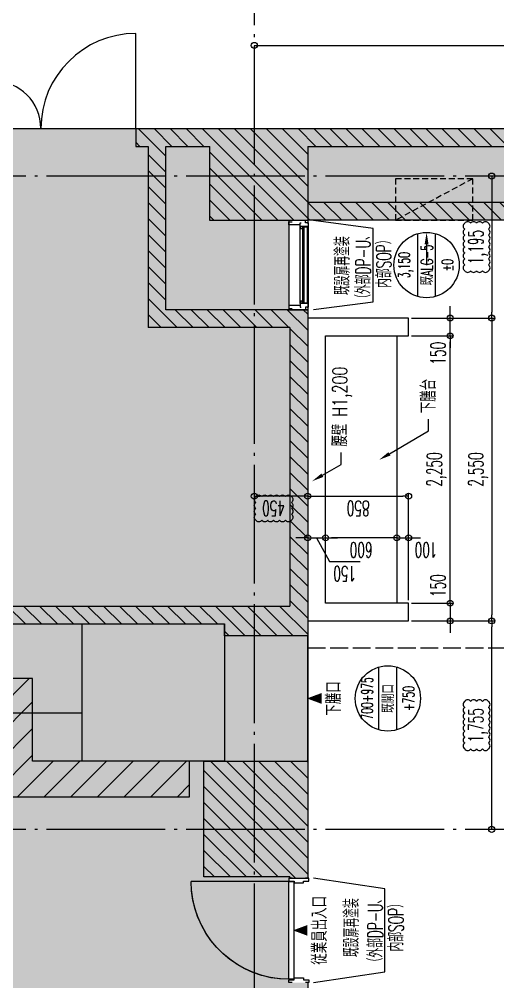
# Model space of a CAD drawing. Header units: millimetres. Extents: x -67913 to 128525, y -54442 to 63422.
# Drawn here: x 20020 to 24051, y 21367 to 29470 of the extents above; entities that cross this region are included whole.
import ezdxf
from ezdxf import colors
from ezdxf.entities.mleader import LeaderData, LeaderLine
from ezdxf.enums import TextEntityAlignment as Align
from ezdxf.math import Vec2, Vec3

# ---------------------------------------------------------------- set-up
doc = ezdxf.new("R2010")
doc.units = ezdxf.units.MM
doc.header["$LTSCALE"] = 500
doc.header["$PDMODE"] = 35
for name, pattern in [('AXIS', [2.35, 2, -0.15, 0.05, -0.15]), ('DD2', [0.15, 0.1, -0.05]), ('DD4', [0.38, 0.3, -0.08])]:
    doc.linetypes.add(name, pattern=pattern)
doc.layers.get('0').update_dxf_attribs({"plot": 0})
for name, color, linetype in [('020KijnSn', 1, 'AXIS'), ('143Hatch8', 5, 'Continuous'), ('143Solid8', 253, 'Continuous'), ('220Kabe9', 7, 'Continuous'), ('230Kaik', 7, 'Continuous'), ('270SiagSp', 8, 'Continuous'), ('292Kigo', 8, 'Continuous'), ('302Dansa', 5, 'Continuous'), ('303Dansa', 6, 'DD4'), ('330KattA9', 6, 'Continuous'), ('350Kigu', 4, 'Continuous'), ('373YukaSp', 8, 'Continuous'), ('390Kigo', 8, 'Continuous'), ('391kigoHor', 10, 'Continuous')]:
    doc.layers.add(name, color=color, linetype=linetype)
doc.layers.add('HOJO', color=211, linetype='Continuous', plot=False)
doc.styles.add('Annotative', font='simplex.shx', dxfattribs={"width": 0.7, "bigfont": 'extfont2.shx'})
doc.styles.add('Dim', font='simplex.shx', dxfattribs={"width": 0.6, "bigfont": 'extfont2.shx'})
doc.styles.get("Standard").update_dxf_attribs({"font": 'simplex.shx', "width": 0.7, "bigfont": 'extfont2.shx'})
doc.dimstyles.new('PRO1-50', dxfattribs={"dimscale": 50, "dimtxt": 2.5, "dimasz": 1, "dimexe": 0.5, "dimexo": 0.5, "dimgap": 0.8, "dimtad": 1, "dimdec": 3, "dimdsep": 46, "dimlunit": 6, "dimtxsty": 'Dim', "dimblk": 'ORIGIN', "dimcen": 0, "dimadec": 3, "dimazin": 2, "dimtfac": 1, "dimtdec": 3, "dimtix": 1, "dimtmove": 2, "dimatfit": 3, "dimldrblk": 'ORIGIN', "dimfxl": 0, "dimarcsym": 0})

# ---------------------------------------------------------------- blocks, each defined once
blk = doc.blocks.new('*U354')
at = {"layer": '330KattA9'}
blk.add_arc((-12, 63.5), 824, 5, 90, dxfattribs=at)
at = {"linetype": 'ByBlock', "lineweight": -2}
blk.add_wipeout([(-40, 65.5), (-40, -104.5), (840, -104.5), (840, 65.5)], dxfattribs=at)
at = {"color": 0, "linetype": 'ByBlock', "lineweight": -2}
for points in [[(-40, 35.5), (-40, 65.5), (-15, 65.5), (-15, 20.5), (0, 20.5), (0, -59.5), (-15, -59.5), (-15, -104.5), (-40, -104.5), (-40, -74.5)], [(840, 35.5), (840, 65.5), (815, 65.5), (815, 20.5), (800, 20.5), (800, -59.5), (815, -59.5), (815, -104.5), (840, -104.5), (840, -74.5)]]:
    blk.add_lwpolyline(points, dxfattribs=at)
blk.add_lwpolyline([(-12, 23.5), (812, 23.5), (812, 63.5), (-12, 63.5)], close=True, dxfattribs=at)
at = {"layer": '330KattA9'}
blk.add_line((-12, 63.5), (-12, 887.5), dxfattribs=at)
blk.add_arc((-12, 63.5), 824, 0, 85, dxfattribs=at)
blk = doc.blocks.new('*U355')
at = {"color": 0, "linetype": 'ByBlock', "lineweight": -2}
for p, q in [((-30, 0), (0, 0)), ((-30, 0), (-30, -10)), ((-50, -5), (-30, -5)), ((-30, -10), (-30, 0)), ((-30, -10), (-30, -10)), ((679, 0), (649, 0)), ((679, 0), (679, -10)), ((679, -10), (679, 0)), ((679, -5), (699, -5)), ((679, -10), (679, -10))]:
    blk.add_line(p, q, dxfattribs=at)
at = {"color": 5, "linetype": 'ByBlock', "lineweight": -2}
for p, q in [((649, 0), (0, 0)), ((644, -8), (5.4, -8))]:
    blk.add_line(p, q, dxfattribs=at)
at = {"color": 0, "linetype": 'ByBlock', "lineweight": -2}
for points in [[(-30, 0), (-30, -25), (-50, -25)], [(679, 0), (679, -25), (699, -25)]]:
    blk.add_lwpolyline(points, dxfattribs=at)
at = {"layer": '230Kaik', "color": 5, "linetype": 'ByBlock', "lineweight": -2}
for p, q in [((-30, 0), (-30, 0)), ((-30, 0), (679, 0)), ((679, 0), (679, 0))]:
    blk.add_line(p, q, dxfattribs=at)
at = {"color": 0, "linetype": 'ByBlock', "lineweight": -2}
blk.add_wipeout([(-40, -70), (689, -70), (689, -165), (-40, -165)], dxfattribs=at)
for p, q in [((0, 0), (0, -70)), ((-30, -70), (-30, -60)), ((0, -70), (-30, -70)), ((-30, -70), (-30, -70)), ((0, -36), (0, -36)), ((20, -63), (0, -63)), ((20, -48), (20, -63)), ((629, -48), (629, -63)), ((629, -63), (649, -63)), ((649, 0), (649, -70)), ((649, -36), (649, -36)), ((649, -70), (679, -70)), ((679, -70), (679, -60)), ((679, -70), (679, -70))]:
    blk.add_line(p, q, dxfattribs=at)
at = {"color": 5, "linetype": 'ByBlock', "lineweight": -2}
for p, q in [((649, -70), (0, -70)), ((5, -8), (5, -48)), ((5, -38), (644, -38)), ((5, -48), (644, -48)), ((644, -8), (644, -48)), ((-40, -165), (689, -165))]:
    blk.add_line(p, q, dxfattribs=at)
at = {"color": 0, "linetype": 'ByBlock', "lineweight": -2}
for points in [[(-15, -70), (-15, -165), (-40, -165), (-40, -135)], [(664, -70), (664, -165), (689, -165), (689, -135)]]:
    blk.add_lwpolyline(points, dxfattribs=at)
blk = doc.blocks.new('_Origin')
at = {"color": 0, "linetype": 'ByBlock', "lineweight": -2}
blk.add_line((0, 0), (-1, 0), dxfattribs=at)
blk.add_circle((0, 0), 0.5, dxfattribs=at)
blk = doc.blocks.new('*D363')
at = {"layer": '373YukaSp', "color": 0, "lineweight": -2, "transparency": 16777216}
for p, q in [((23300, 24580), (23300, 25130)), ((23150, 25105), (23100, 25105)), ((23200, 25105), (23300, 25105)), ((23350, 25105), (23400, 25105))]:
    blk.add_line(p, q, dxfattribs=at)
at = {"layer": 'Defpoints', "color": 0, "transparency": 16777216}
for p in [(23200, 25105), (23300, 25105), (23300, 24555)]:
    blk.add_point(p, dxfattribs=at)
at = {"layer": '373YukaSp', "color": 0, "lineweight": -2, "transparency": 16777216, "xscale": 50, "yscale": 50, "zscale": 50}
blk.add_blockref('_Origin', (23200, 25105), dxfattribs=at)
at = {"layer": '373YukaSp', "color": 0, "lineweight": -2, "transparency": 16777216, "xscale": 50, "yscale": 50, "zscale": 50, "rotation": 180}
blk.add_blockref('_Origin', (23300, 25105), dxfattribs=at)
at = {"layer": '373YukaSp', "color": 0, "transparency": 16777216, "insert": (23447, 25002.5), "char_height": 125, "attachment_point": 5, "rotation": 180, "style": 'Dim'}
blk.add_mtext('100', dxfattribs=at)
blk = doc.blocks.new('*D364')
at = {"layer": '373YukaSp', "color": 0, "lineweight": -2, "transparency": 16777216}
blk.add_line((22400, 25455), (22050, 25455), dxfattribs=at)
at = {"layer": 'Defpoints', "color": 0, "transparency": 16777216}
for p in [(22000, 25455), (22000, 25455), (22450, 25455)]:
    blk.add_point(p, dxfattribs=at)
at = {"layer": '373YukaSp', "color": 0, "lineweight": -2, "transparency": 16777216, "xscale": 50, "yscale": 50, "zscale": 50, "rotation": 180}
blk.add_blockref('_Origin', (22000, 25455), dxfattribs=at)
at = {"layer": '373YukaSp', "color": 0, "lineweight": -2, "transparency": 16777216, "xscale": 50, "yscale": 50, "zscale": 50}
blk.add_blockref('_Origin', (22450, 25455), dxfattribs=at)
at = {"layer": '373YukaSp', "color": 0, "transparency": 16777216, "insert": (22162.7, 25352.5), "char_height": 125, "attachment_point": 5, "rotation": 180, "style": 'Dim'}
blk.add_mtext('450', dxfattribs=at)
blk = doc.blocks.new('*D365')
at = {"layer": '373YukaSp', "color": 0, "lineweight": -2, "transparency": 16777216}
for p, q in [((23325, 24405), (24025, 24405)), ((24000, 22700), (24000, 24355))]:
    blk.add_line(p, q, dxfattribs=at)
at = {"layer": 'Defpoints', "color": 0, "transparency": 16777216}
for p in [(23300, 24405), (24000, 24405), (24000, 22650)]:
    blk.add_point(p, dxfattribs=at)
at = {"layer": '373YukaSp', "color": 0, "lineweight": -2, "transparency": 16777216, "xscale": 50, "yscale": 50, "zscale": 50}
for p, rotation in [((24000, 24405), 90), ((24000, 22650), 270)]:
    blk.add_blockref('_Origin', p, dxfattribs=dict(at, rotation=rotation))
at = {"layer": '373YukaSp', "color": 0, "transparency": 16777216, "insert": (23885.6, 23527.5), "char_height": 125, "attachment_point": 5, "rotation": 90, "style": 'Dim'}
blk.add_mtext('1,755', dxfattribs=at)
blk = doc.blocks.new('*D366')
at = {"layer": '373YukaSp', "color": 0, "lineweight": -2, "transparency": 16777216}
for p, q in [((23325, 26955), (24025, 26955)), ((24000, 26905), (24000, 24455)), ((23325, 24405), (24025, 24405))]:
    blk.add_line(p, q, dxfattribs=at)
at = {"layer": 'Defpoints', "color": 0, "transparency": 16777216}
for p in [(23300, 26955), (23300, 24405), (24000, 24405)]:
    blk.add_point(p, dxfattribs=at)
at = {"layer": '373YukaSp', "color": 0, "lineweight": -2, "transparency": 16777216, "xscale": 50, "yscale": 50, "zscale": 50}
for p, rotation in [((24000, 26955), 90), ((24000, 24405), 270)]:
    blk.add_blockref('_Origin', p, dxfattribs=dict(at, rotation=rotation))
at = {"layer": '373YukaSp', "color": 0, "transparency": 16777216, "insert": (23885.6, 25680), "char_height": 125, "attachment_point": 5, "rotation": 90, "style": 'Dim'}
blk.add_mtext('2,550', dxfattribs=at)
blk = doc.blocks.new('*D367')
at = {"layer": '373YukaSp', "color": 0, "lineweight": -2, "transparency": 16777216}
for p, q in [((24000, 28100), (24000, 27005)), ((23325, 26955), (24025, 26955))]:
    blk.add_line(p, q, dxfattribs=at)
at = {"layer": 'Defpoints', "color": 0, "transparency": 16777216}
for p in [(24000, 28150), (23300, 26955), (24000, 26955)]:
    blk.add_point(p, dxfattribs=at)
at = {"layer": '373YukaSp', "color": 0, "lineweight": -2, "transparency": 16777216, "xscale": 50, "yscale": 50, "zscale": 50}
for p, rotation in [((24000, 28150), 90), ((24000, 26955), 270)]:
    blk.add_blockref('_Origin', p, dxfattribs=dict(at, rotation=rotation))
at = {"layer": '373YukaSp', "color": 0, "transparency": 16777216, "insert": (23885.6, 27552.5), "char_height": 125, "attachment_point": 5, "rotation": 90, "style": 'Dim'}
blk.add_mtext('1,195', dxfattribs=at)
blk = doc.blocks.new('*D368')
at = {"layer": '373YukaSp', "color": 0, "lineweight": -2, "transparency": 16777216}
for p, q in [((23650, 24605), (23650, 24655)), ((23325, 24555), (23675, 24555)), ((23650, 24555), (23650, 24405)), ((23325, 24405), (23675, 24405)), ((23650, 24355), (23650, 24305))]:
    blk.add_line(p, q, dxfattribs=at)
at = {"layer": 'Defpoints', "color": 0, "transparency": 16777216}
for p in [(23300, 24555), (23300, 24405), (23650, 24405)]:
    blk.add_point(p, dxfattribs=at)
at = {"layer": '373YukaSp', "color": 0, "lineweight": -2, "transparency": 16777216, "xscale": 50, "yscale": 50, "zscale": 50}
for p, rotation in [((23650, 24555), 270), ((23650, 24405), 90)]:
    blk.add_blockref('_Origin', p, dxfattribs=dict(at, rotation=rotation))
at = {"layer": '373YukaSp', "color": 0, "transparency": 16777216, "insert": (23547.5, 24702), "char_height": 125, "attachment_point": 5, "rotation": 90, "style": 'Dim'}
blk.add_mtext('150', dxfattribs=at)
blk = doc.blocks.new('*D369')
at = {"layer": '373YukaSp', "color": 0, "lineweight": -2, "transparency": 16777216}
for p, q in [((23325, 26805), (23675, 26805)), ((23650, 24605), (23650, 26755)), ((23325, 24555), (23675, 24555))]:
    blk.add_line(p, q, dxfattribs=at)
at = {"layer": 'Defpoints', "color": 0, "transparency": 16777216}
for p in [(23300, 26805), (23650, 26805), (23300, 24555)]:
    blk.add_point(p, dxfattribs=at)
at = {"layer": '373YukaSp', "color": 0, "lineweight": -2, "transparency": 16777216, "xscale": 50, "yscale": 50, "zscale": 50}
for p, rotation in [((23650, 26805), 90), ((23650, 24555), 270)]:
    blk.add_blockref('_Origin', p, dxfattribs=dict(at, rotation=rotation))
at = {"layer": '373YukaSp', "color": 0, "transparency": 16777216, "insert": (23535.6, 25680), "char_height": 125, "attachment_point": 5, "rotation": 90, "style": 'Dim'}
blk.add_mtext('2,250', dxfattribs=at)
blk = doc.blocks.new('*D370')
at = {"layer": '373YukaSp', "color": 0, "lineweight": -2, "transparency": 16777216}
for p, q in [((23650, 27005), (23650, 27055)), ((23325, 26955), (23675, 26955)), ((23650, 26805), (23650, 26955)), ((23325, 26805), (23675, 26805)), ((23650, 26755), (23650, 26705))]:
    blk.add_line(p, q, dxfattribs=at)
at = {"layer": 'Defpoints', "color": 0, "transparency": 16777216}
for p in [(23300, 26955), (23650, 26955), (23300, 26805)]:
    blk.add_point(p, dxfattribs=at)
at = {"layer": '373YukaSp', "color": 0, "lineweight": -2, "transparency": 16777216, "xscale": 50, "yscale": 50, "zscale": 50}
for p, rotation in [((23650, 26955), 270), ((23650, 26805), 90)]:
    blk.add_blockref('_Origin', p, dxfattribs=dict(at, rotation=rotation))
at = {"layer": '373YukaSp', "color": 0, "transparency": 16777216, "insert": (23547.5, 26658), "char_height": 125, "attachment_point": 5, "rotation": 90, "style": 'Dim'}
blk.add_mtext('150', dxfattribs=at)
blk = doc.blocks.new('*D371')
at = {"layer": '373YukaSp', "color": 0, "lineweight": -2, "transparency": 16777216}
for p, q in [((22500, 25455), (23250, 25455)), ((23300, 24580), (23300, 25480))]:
    blk.add_line(p, q, dxfattribs=at)
at = {"layer": 'Defpoints', "color": 0, "transparency": 16777216}
for p in [(22450, 25455), (23300, 25455), (23300, 24555)]:
    blk.add_point(p, dxfattribs=at)
at = {"layer": '373YukaSp', "color": 0, "lineweight": -2, "transparency": 16777216, "xscale": 50, "yscale": 50, "zscale": 50, "rotation": 180}
blk.add_blockref('_Origin', (22450, 25455), dxfattribs=at)
at = {"layer": '373YukaSp', "color": 0, "lineweight": -2, "transparency": 16777216, "xscale": 50, "yscale": 50, "zscale": 50}
blk.add_blockref('_Origin', (23300, 25455), dxfattribs=at)
at = {"layer": '373YukaSp', "color": 0, "transparency": 16777216, "insert": (22875, 25352.5), "char_height": 125, "attachment_point": 5, "rotation": 180, "style": 'Dim'}
blk.add_mtext('850', dxfattribs=at)
blk = doc.blocks.new('*D372')
at = {"layer": '373YukaSp', "color": 0, "lineweight": -2, "transparency": 16777216}
blk.add_line((23150, 25105), (22650, 25105), dxfattribs=at)
at = {"layer": 'Defpoints', "color": 0, "transparency": 16777216}
for p in [(22600, 25105), (22600, 25105), (23200, 25105)]:
    blk.add_point(p, dxfattribs=at)
at = {"layer": '373YukaSp', "color": 0, "lineweight": -2, "transparency": 16777216, "xscale": 50, "yscale": 50, "zscale": 50, "rotation": 180}
blk.add_blockref('_Origin', (22600, 25105), dxfattribs=at)
at = {"layer": '373YukaSp', "color": 0, "lineweight": -2, "transparency": 16777216, "xscale": 50, "yscale": 50, "zscale": 50}
blk.add_blockref('_Origin', (23200, 25105), dxfattribs=at)
at = {"layer": '373YukaSp', "color": 0, "transparency": 16777216, "insert": (22900, 25002.5), "char_height": 125, "attachment_point": 5, "rotation": 180, "style": 'Dim'}
blk.add_mtext('600', dxfattribs=at)
blk = doc.blocks.new('*D373')
at = {"layer": '373YukaSp', "color": 0, "lineweight": -2, "transparency": 16777216}
for p, q in [((22400, 25105), (22350, 25105)), ((22450, 25105), (22600, 25105)), ((22450, 25105), (22600, 25105)), ((22525, 25105), (22632.2, 24905)), ((22650, 25105), (22700, 25105)), ((22632.2, 24905), (22890.8, 24905))]:
    blk.add_line(p, q, dxfattribs=at)
at = {"layer": 'Defpoints', "color": 0, "transparency": 16777216}
for p in [(22450, 25105), (22600, 25105), (22600, 25105)]:
    blk.add_point(p, dxfattribs=at)
at = {"layer": '373YukaSp', "color": 0, "lineweight": -2, "transparency": 16777216, "xscale": 50, "yscale": 50, "zscale": 50}
blk.add_blockref('_Origin', (22450, 25105), dxfattribs=at)
at = {"layer": '373YukaSp', "color": 0, "lineweight": -2, "transparency": 16777216, "xscale": 50, "yscale": 50, "zscale": 50, "rotation": 180}
blk.add_blockref('_Origin', (22600, 25105), dxfattribs=at)
at = {"layer": '373YukaSp', "color": 0, "transparency": 16777216, "insert": (22761.5, 24802.5), "char_height": 125, "attachment_point": 5, "rotation": 180, "style": 'Dim'}
blk.add_mtext('150', dxfattribs=at)
blk = doc.blocks.new('*D382')
at = {"layer": '270SiagSp', "color": 0, "lineweight": -2, "transparency": 16777216}
for p, q in [((27150, 28575), (27150, 29275)), ((22050, 29250), (27100, 29250))]:
    blk.add_line(p, q, dxfattribs=at)
at = {"layer": 'Defpoints', "color": 0, "transparency": 16777216}
for p in [(22000, 29250), (27150, 29250), (27150, 28550)]:
    blk.add_point(p, dxfattribs=at)
at = {"layer": '270SiagSp', "color": 0, "lineweight": -2, "transparency": 16777216, "xscale": 50, "yscale": 50, "zscale": 50, "rotation": 180}
blk.add_blockref('_Origin', (22000, 29250), dxfattribs=at)
at = {"layer": '270SiagSp', "color": 0, "lineweight": -2, "transparency": 16777216, "xscale": 50, "yscale": 50, "zscale": 50}
blk.add_blockref('_Origin', (27150, 29250), dxfattribs=at)
at = {"layer": '270SiagSp', "color": 0, "transparency": 16777216, "insert": (24575, 29135.6), "char_height": 125, "attachment_point": 5, "rotation": 180, "style": 'Dim'}
blk.add_mtext('5,150', dxfattribs=at)
blk = doc.blocks.new('建具記号')
at = {"color": 0, "linetype": 'ByBlock', "lineweight": -2, "transparency": 16777216}
for p, q in [((-5.29, 1.5), (5.29, 1.5)), ((-5.29, -1.5), (5.29, -1.5))]:
    blk.add_line(p, q, dxfattribs=at)
at = {"color": 7, "linetype": 'ByBlock', "lineweight": -2, "transparency": 16777216}
blk.add_circle((0, 0), 5.5, dxfattribs=at)
at = {"color": 0, "linetype": 'ByBlock', "lineweight": -2, "transparency": 16777216, "width": 0.6}
for tag, height, p in [('建具寸法・高さH', 1.9, (0, 3.5)), ('建具番号', 2, (0, 0)), ('基準高さから建具下枠の上端までの高さ', 1.9, (0, -3.5)), ('特記事項（電気錠等）', 1.9, (0, -7))]:
    blk.add_attdef(tag, text='', height=height, dxfattribs=at).set_placement(p, align=Align.MIDDLE)

msp = doc.modelspace()

# ---------------------------------------------------------------- hatches: boundary and pattern name
at = {"layer": '143Hatch8', "linetype": 'Continuous'}
h = msp.add_hatch(dxfattribs=at)
h.set_pattern_fill('ANSI31', scale=30, angle=270)
h.paths.add_polyline_path([(24550, 27778), (24550, 28400), (24750, 28400), (24750, 28550), (21002, 28550), (21002, 28400), (21105, 28400), (21105, 26875), (22300, 26875), (22300, 24530), (18667.5, 24530), (18667.5, 27332.5), (17780, 27332.5), (17780, 28400), (19802, 28400), (19802, 28550), (16575, 28550), (16575, 28810), (16425, 28810), (16425, 28550), (16030, 28550), (16030, 28400), (16125, 28400), (16125, 27775), (16425, 27775), (16425, 26730), (16575, 26730), (16575, 27180), (18515, 27180), (18515, 25530), (16575, 25530), (16575, 25930), (16425, 25930), (16425, 25280), (16575, 25280), (16575, 25377.5), (18515, 25377.5), (18515, 24530), (16575, 24530), (16575, 24630), (16425, 24630), (16425, 24530), (15680, 24530), (15680, 24380), (21750, 24380), (21750, 24280), (22450, 24280), (22450, 27025), (21255, 27025), (21255, 28400), (21625, 28400), (21625, 27775), (22450, 27775), (22450, 27778)])
h.paths.add_polyline_path([(22450, 28400), (24400, 28400), (24400, 27928), (22450, 27928)], flags=16)
h.paths.add_polyline_path([(16575, 27332.5), (16575, 27775), (16875, 27775), (16875, 28400), (17630, 28400), (17630, 27332.5)], flags=16)
h = msp.add_hatch(dxfattribs=at)
h.set_pattern_fill('ANSI31', scale=30, angle=270)
h.paths.add_polyline_path([(22450, 22240), (22450, 23225), (21575, 23225), (21575, 22250), (22300, 22250.0081), (22300, 22240)])
at = {"layer": '143Solid8'}
h = msp.add_hatch(color=254, dxfattribs=at)
edge = h.paths.add_edge_path()
edge.add_line((10547.5, 11272.5), (10547.5, 28400))
edge.add_line((10547.5, 28400), (8275, 28400))
edge.add_line((8275, 28400), (8275, 28550))
edge.add_line((8275, 28550), (11230, 28550))
edge.add_line((11230, 28550), (11230, 29840))
edge.add_line((11230, 29840), (10923.1239, 29840))
edge.add_line((10923.1239, 29840), (9807.7484, 30887.09))
edge.add_line((9807.7484, 30887.09), (9948, 31043))
edge.add_line((9948, 31043), (9948, 31643))
edge.add_line((9948, 31643), (9807.7484, 31797.91))
edge.add_line((9807.7484, 31797.91), (10923.1239, 32845))
edge.add_line((10923.1239, 32845), (15208.0429, 32845))
edge.add_line((15208.0429, 32845), (16500, 33702.0947))
edge.add_line((16500, 33702.0947), (17791.9571, 32845))
edge.add_line((17791.9571, 32845), (22083.3761, 32845))
edge.add_line((22083.3761, 32845), (23198.7516, 31797.91))
edge.add_line((23198.7516, 31797.91), (23058.5, 31643))
edge.add_line((23058.5, 31643), (23058.5, 31043))
edge.add_line((23058.5, 31043), (23198.7516, 30887.09))
edge.add_line((23198.7516, 30887.09), (22083.3761, 29840))
edge.add_line((22083.3761, 29840), (16575, 29840))
edge.add_line((16575, 29840), (16575, 28550))
edge.add_line((16575, 28550), (24750, 28550))
edge.add_line((24750, 28550), (24750, 28400))
edge.add_line((24750, 28400), (24550, 28400))
edge.add_line((24550, 28400), (24550, 27778))
edge.add_line((24550, 27778), (22450, 27778))
edge.add_line((22450, 27778), (22450, 27775))
edge.add_line((22450, 27775), (22290, 27775))
edge.add_line((22290, 27775), (22290, 27025))
edge.add_line((22290, 27025), (22450, 27025))
edge.add_line((22450, 27025), (22450, 20250))
edge.add_line((22450, 20250), (22550, 20250))
edge.add_line((22550, 20250), (22750, 20050))
edge.add_line((22750, 20050), (22750, 11450))
edge.add_line((22750, 11450), (22550, 11250))
edge.add_line((22550, 11250), (22450, 11250))
edge.add_line((22450, 11250), (21700, 11250))
edge.add_line((21700, 11250), (21700, 10624.9989))
edge.add_arc((21050, 10624.9989), 650, 270, 360, ccw=False)
edge.add_line((21050, 9974.9989), (18999, 9974.9989))
edge.add_line((18999, 9974.9989), (18999, 9825))
edge.add_line((18999, 9825), (18001, 9825))
edge.add_line((18001, 9825), (18001, 9975))
edge.add_line((18001, 9975), (16999, 9975))
edge.add_line((16999, 9975), (16999, 9825))
edge.add_line((16999, 9825), (16001, 9825))
edge.add_line((16001, 9825), (16001, 9975))
edge.add_line((16001, 9975), (14999, 9975))
edge.add_line((14999, 9975), (14999, 9825))
edge.add_line((14999, 9825), (14001, 9825))
edge.add_line((14001, 9825), (14001, 9974.9983))
edge.add_line((14001, 9974.9983), (11949.9993, 9975))
edge.add_arc((11950, 10625), 650, 179.99989893, 269.99993591, ccw=False)
edge.add_line((11300, 10625.0011), (11300, 11272.5))
edge.add_line((11300, 11272.5), (10547.5, 11272.5))

# ---------------------------------------------------------------- linework, layer by layer
at = {"layer": '020KijnSn'}
for p, q in [((37700, 28150), (-4700, 28150)), ((37700, 22650), (-4700, 22650))]:
    msp.add_line(p, q, dxfattribs=at)
at = {"layer": '220Kabe9'}
for p, q in [((21002, 28550), (21002, 28400)), ((21002, 28550), (24750, 28550)), ((21002, 28400), (21105, 28400)), ((21105, 28400), (21105, 26875)), ((21255, 27025), (21255, 28400)), ((21255, 28400), (21625, 28400)), ((21625, 27775), (21625, 28400)), ((22450, 28400), (22450, 27775)), ((22450, 28400), (24750, 28400)), ((24400, 27928), (22450, 27928)), ((22450, 27775), (21625, 27775)), ((24550, 27778), (22450, 27778)), ((22450, 27025), (21255, 27025)), ((22450, 27025), (22450, 24280)), ((22300, 26875), (21105, 26875)), ((22300, 26875), (22300, 24530)), ((18667.5, 24530), (22300, 24530)), ((15680, 24380), (21750, 24380)), ((21750, 24280), (21750, 24380)), ((22450, 24280), (21750, 24280)), ((21575, 23225), (22450, 23225))]:
    msp.add_line(p, q, dxfattribs=at)
at = {"layer": '330KattA9'}
msp.add_lwpolyline([(21002, 28550), (21002, 29350, 0.414213562), (20202, 28550, 0.414213562), (19802, 28950), (19802, 28550)], format="xyb", dxfattribs=at)
at = {"layer": '350Kigu', "linetype": 'DD2'}
msp.add_line((23839.6282, 28128), (23189.6282, 27778), dxfattribs=at)
at = {"layer": '350Kigu'}
msp.add_line((16500, 23630.0017), (20550.8478, 23630.0017), dxfattribs=at)
at = {"layer": '350Kigu', "linetype": 'DD2'}
msp.add_lwpolyline([(23839.6282, 27778), (23839.6282, 28128), (23189.6282, 28128), (23189.6282, 27778)], close=True, dxfattribs=at)
at = {"layer": '350Kigu'}
for points in [[(23300, 26955), (22450, 26955), (22450, 24405), (23300, 24405), (23300, 24555), (22600, 24555), (22600, 26805), (23300, 26805)], [(20550, 24380.0017), (21750, 24380.0017), (21750, 23225), (20550, 23225)]]:
    msp.add_lwpolyline(points, close=True, dxfattribs=at)
for points in [[(23200, 26805), (23200, 24555)], [(22450, 23225), (22450, 24280.0017)]]:
    msp.add_lwpolyline(points, dxfattribs=at)
at = {"layer": '390Kigo'}
msp.add_lwpolyline([(22500, 27026), (23000, 27091.9091), (23000, 27709.0909), (22500, 27775)], dxfattribs=at)
at = {"layer": '391kigoHor'}
for points in [[(23972.7898, 27752.5, 0.52056705), (23922.7898, 27752.5, 0.52056705), (23872.7898, 27752.5, 0.52056705), (23822.7898, 27752.5, 0.52056705), (23772.7898, 27752.5, 0.52056705), (23772.7898, 27702.5, 0.52056705), (23772.7898, 27652.5, 0.52056705), (23772.7898, 27602.5, 0.52056705), (23772.7898, 27552.5, 0.52056705), (23772.7898, 27502.5, 0.52056705), (23772.7898, 27452.5, 0.52056705), (23772.7898, 27402.5, 0.52056705), (23772.7898, 27352.5, 0.52056705), (23822.7898, 27352.5, 0.52056705), (23872.7898, 27352.5, 0.52056705), (23922.7898, 27352.5, 0.52056705), (23972.7898, 27352.5, 0.52056705), (23972.7898, 27402.5, 0.52056705), (23972.7898, 27452.5, 0.52056705), (23972.7898, 27502.5, 0.52056705), (23972.7898, 27552.5, 0.52056705), (23972.7898, 27602.5, 0.52056705), (23972.7898, 27652.5, 0.52056705), (23972.7898, 27702.5, 0.52056705)], [(22012.7432, 25252.5, -0.52056705), (22012.7432, 25302.5, -0.52056705), (22012.7432, 25352.5, -0.52056705), (22012.7432, 25402.5, -0.52056705), (22012.7432, 25452.5, -0.52056705), (22062.7432, 25452.5, -0.52056705), (22112.7432, 25452.5, -0.52056705), (22162.7432, 25452.5, -0.52056705), (22212.7432, 25452.5, -0.52056705), (22262.7432, 25452.5, -0.52056705), (22312.7432, 25452.5, -0.52056705), (22312.7432, 25402.5, -0.52056705), (22312.7432, 25352.5, -0.52056705), (22312.7432, 25302.5, -0.52056705), (22312.7432, 25252.5, -0.52056705), (22262.7432, 25252.5, -0.52056705), (22212.7432, 25252.5, -0.52056705), (22162.7432, 25252.5, -0.52056705), (22112.7432, 25252.5, -0.52056705), (22062.7432, 25252.5, -0.52056705)], [(23972.7898, 23727.5, 0.52056705), (23922.7898, 23727.5, 0.52056705), (23872.7898, 23727.5, 0.52056705), (23822.7898, 23727.5, 0.52056705), (23772.7898, 23727.5, 0.52056705), (23772.7898, 23677.5, 0.52056705), (23772.7898, 23627.5, 0.52056705), (23772.7898, 23577.5, 0.52056705), (23772.7898, 23527.5, 0.52056705), (23772.7898, 23477.5, 0.52056705), (23772.7898, 23427.5, 0.52056705), (23772.7898, 23377.5, 0.52056705), (23772.7898, 23327.5, 0.52056705), (23822.7898, 23327.5, 0.52056705), (23872.7898, 23327.5, 0.52056705), (23922.7898, 23327.5, 0.52056705), (23972.7898, 23327.5, 0.52056705), (23972.7898, 23377.5, 0.52056705), (23972.7898, 23427.5, 0.52056705), (23972.7898, 23477.5, 0.52056705), (23972.7898, 23527.5, 0.52056705), (23972.7898, 23577.5, 0.52056705), (23972.7898, 23627.5, 0.52056705), (23972.7898, 23677.5, 0.52056705)]]:
    msp.add_lwpolyline(points, format="xyb", close=True, dxfattribs=at)
at = {"layer": 'HOJO'}
for points in [[(10547.5, 11272.5), (10547.5, 28400), (8275, 28400), (8275, 28550), (11230, 28550), (11230, 29840), (10923.1239, 29840), (9807.7484, 30887.09), (9948, 31043), (9948, 31643), (9807.7484, 31797.91), (10923.1239, 32845), (15208.0429, 32845), (16500, 33702.0947), (17791.9571, 32845), (22083.3761, 32845), (23198.7516, 31797.91), (23058.5, 31643), (23058.5, 31043), (23198.7516, 30887.09), (22083.3761, 29840), (16575, 29840), (16575, 28550), (24750, 28550)], [(24550, 27778), (22450, 27778), (22450, 27775), (22290, 27775), (22290, 27025), (22450, 27025), (22450, 20250)]]:
    msp.add_lwpolyline(points, dxfattribs=at)

# ---------------------------------------------------------------- texts
at = {"layer": '390Kigo', "width": 0.6}
for s, p in [('既設扉再塗装', (22735, 27395.1265)), ('（外部DP-U、', (22910, 27383.5606)), ('内部SOP） ', (23085, 27458.5606)), ('既設扉再塗装', (22812.5, 21822.7893)), ('（外部DP-U、', (23012.5, 21797.7893)), ('内部SOP） ', (23187.5, 21872.7893))]:
    msp.add_text(s, height=125, rotation=90, dxfattribs=at).set_placement(p, align=Align.MIDDLE)

# ---------------------------------------------------------------- dimensions: what is measured, and where the dimension line sits
at = {"layer": '270SiagSp'}
dim = msp.add_linear_dim(base=(27150, 29250), p1=(22000, 29250), p2=(27150, 28550), angle=0, dimstyle='PRO1-50', override={"dimtad": 4}, dxfattribs=at)
dim.commit()
dim.dimension.update_dxf_attribs({"geometry": '*D382', "text_midpoint": (24575, 29135.5952)})
at = {"layer": '373YukaSp'}
for base, p1, p2, angle, picture, middle in [((24000, 26955), (24000, 28150), (23300, 26955), 90, '*D367', (23885.5952, 27552.5)), ((24000, 24405), (23300, 26955), (23300, 24405), 90, '*D366', (23885.5952, 25680)), ((23650, 26805), (23300, 24555), (23300, 26805), 270, '*D369', (23535.5952, 25680)), ((23300, 25455), (22450, 25455), (23300, 24555), 180, '*D371', (22875, 25352.5)), ((24000, 24405), (24000, 22650), (23300, 24405), 270, '*D365', (23885.5952, 23527.5))]:
    dim = msp.add_linear_dim(base=base, p1=p1, p2=p2, angle=angle, dimstyle='PRO1-50', dxfattribs=at)
    dim.commit()
    dim.dimension.update_dxf_attribs({"geometry": picture, "text_midpoint": middle})
for base, p1, p2, angle, picture, middle in [((23650, 26955), (23300, 26805), (23300, 26955), 270, '*D370', (23547.5, 26657.9722)), ((22000, 25455), (22450, 25455), (22000, 25455), 0, '*D364', (22162.7432, 25352.5)), ((23300, 25105), (23200, 25105), (23300, 24555), 180, '*D363', (23446.9863, 25002.5)), ((23650, 24405), (23300, 24555), (23300, 24405), 90, '*D368', (23547.5, 24702.0278))]:
    dim = msp.add_linear_dim(base=base, p1=p1, p2=p2, angle=angle, dimstyle='PRO1-50', dxfattribs=at)
    dim.commit()
    dim.dimension.update_dxf_attribs({"geometry": picture, "text_midpoint": middle, "dimtype": 160})
dim = msp.add_linear_dim(base=(22600, 25105), p1=(22450, 25105), p2=(22600, 25105), angle=180, dimstyle='PRO1-50', override={"dimtmove": 1}, dxfattribs=at)
dim.commit()
dim.dimension.update_dxf_attribs({"geometry": '*D373', "text_midpoint": (22672.2179, 24905), "dimtype": 160})
dim = msp.add_linear_dim(base=(22600, 25105), p1=(23200, 25105), p2=(22600, 25105), dimstyle='PRO1-50', dxfattribs=at)
dim.commit()
dim.dimension.update_dxf_attribs({"geometry": '*D372', "text_midpoint": (22900, 25002.5)})

# ---------------------------------------------------------------- leaders
at = {"layer": '292Kigo'}
ml = msp.add_multileader_block('Standard', dxfattribs=at)
ml.set_content('建具記号', color=256, scale=50)
ml.set_attribute('建具寸法・高さH', '3,150', width=0)
ml.set_attribute('建具番号', '既ALG-5', width=0)
ml.set_attribute('基準高さから建具下枠の上端までの高さ', '%%P0', width=0)
ml.set_attribute('特記事項（電気錠等）', '', width=0)
ml.set_leader_properties()
ml.build(insert=Vec2(0, 0))
ml.multileader.update_dxf_attribs({"has_dogleg": 0, "dogleg_length": 2, "arrow_head_size": 100, "block_connection_type": 1})
ctx = ml.context
ctx.base_point, ctx.char_height, ctx.arrow_head_size, ctx.landing_gap_size, ctx.plane_origin, ctx.plane_x_axis, ctx.plane_y_axis = Vec3(23451.4061, 27400.5), 125, 100, 100, Vec3(23451.4061, 24042), Vec3(0, 1), Vec3(-1, 0)
ctx.attachment_type = 1
notes = []
notes.append((ctx, [(0, (1, 1, 0), (23451.4061, 27500.5), (0, -1), 100, [(0, [(23451.4061, 27675.5)], 0, [])])]))
ctx.block.insert, ctx.block.rotation = Vec3(23451.4061, 27400.5), 1.570796327
at = {"layer": '390Kigo'}
ml = msp.add_multileader_mtext('Standard', dxfattribs=at)
ml.set_content('下膳台', color=256, style='Annotative')
ml.set_leader_properties()
ml.build(insert=Vec2(0, 0))
ml.multileader.update_dxf_attribs({"dogleg_length": 2, "arrow_head_size": 100})
ctx = ml.context
ctx.base_point, ctx.char_height, ctx.arrow_head_size, ctx.landing_gap_size, ctx.plane_origin, ctx.plane_x_axis, ctx.plane_y_axis = Vec3(23466.8224, 26104.1185), 125, 100, 50, Vec3(23891.6243, 20815.393), Vec3(0, 1), Vec3(-1, 0)
notes.append((ctx, [(0, (1, 1, 0), (23466.8224, 26004.1185), (0, 1), 100, [(0, [(23051.8063, 25761.1382)], 0, [])])]))
ctx.mtext.insert, ctx.mtext.text_direction, ctx.mtext.width, ctx.mtext.defined_height, ctx.mtext.flow_direction = Vec3(23404.3224, 26154.1185), Vec3(0, 1), 1650.600283, 55.8756, 5
for ctx, leaders in notes:
    for number, flags, end, landing, length, lines in leaders:
        leader = LeaderData()
        leader.index, (leader.has_last_leader_line, leader.has_dogleg_vector, leader.attachment_direction) = number, flags
        leader.last_leader_point, leader.dogleg_vector, leader.dogleg_length = Vec3(end), Vec3(landing), length
        for number, points, colour, breaks in lines:
            line = LeaderLine()
            line.index, line.vertices, line.color, line.breaks = number, Vec3.list(points), colors.encode_raw_color(colour), breaks
            leader.lines.append(line)
        ctx.leaders.append(leader)

# ---------------------------------------------------------------- next in the draw order: block references
at = {"layer": '230Kaik', "color": 0, "linetype": 'ByBlock', "lineweight": -2, "rotation": 270}
msp.add_blockref('*U355', (22455, 27725), dxfattribs=at)
at = {"layer": '230Kaik', "xscale": -1, "rotation": 90}
msp.add_blockref('*U354', (22355.5, 22200), dxfattribs=at)

# ---------------------------------------------------------------- next in the draw order: hatches: boundary and pattern name
at = {"layer": '302Dansa'}
h = msp.add_hatch(dxfattribs=at)
h.set_pattern_fill('ANSI31', color=256, scale=50)
h.paths.add_polyline_path([(19131.2151, 11286.7861), (12202.6974, 11286.7861), (12202.6974, 18379.0961), (19131.2151, 18379.0961)], flags=16)
h.paths.add_polyline_path([(11302.6974, 15975.2584), (11902.6974, 15975.2584), (11902.6974, 14177.4996), (11302.6974, 14177.4996), (11302.6974, 13777.4996), (11902.6974, 13777.4996), (11902.6974, 10986.7861), (21255.3423, 10986.7861), (21255.3423, 11286.7861), (19431.2151, 11286.7861), (19431.2151, 22925), (21455.4586, 22925), (21455.4586, 23225), (20131.2151, 23225), (20131.2151, 23920.6303), (19431.2151, 23920.6303), (19431.2151, 23225), (13150.8346, 23225), (13150.8346, 23920.6303), (12450.8346, 23920.6303), (12450.8346, 23225), (11550.8346, 23225), (11550.8346, 22925), (15301.9904, 22925), (15301.9904, 18679.0961), (11902.6974, 18679.0961), (11902.6974, 16375.2584), (11302.6974, 16375.2584)])
h.paths.add_polyline_path([(15601.9904, 18679.0961), (19131.2151, 18679.0961), (19131.2151, 22925), (15601.9904, 22925)], flags=16)

# ---------------------------------------------------------------- next in the draw order: linework, layer by layer
at = {"layer": '020KijnSn'}
msp.add_line((22000, 37470), (22000, -23200), dxfattribs=at)
at = {"layer": '220Kabe9'}
for p, q in [((21575, 22250), (21575, 23225)), ((22450, 23225), (22450, 22240)), ((22300, 22250), (21575, 22250)), ((22300, 22250.0323), (22300, 22240)), ((22300, 22240), (22450, 22240))]:
    msp.add_line(p, q, dxfattribs=at)
at = {"layer": '303Dansa'}
msp.add_lwpolyline([(22450, 24177.5), (25405, 24177.5), (25405, 4622.5), (22315, 4622.5)], dxfattribs=at)
at = {"layer": '350Kigu'}
msp.add_lwpolyline([(19431.2151, 11286.7861), (19431.2151, 22925), (21455.4586, 22925), (21455.4586, 23225), (20131.2151, 23225), (20131.2151, 23920.6303), (19431.2151, 23920.6303), (19431.2151, 23225), (13150.8346, 23225), (13150.8346, 23920.6303), (12450.8346, 23920.6303), (12450.8346, 23225), (11550.8346, 23225), (11550.8346, 22925), (15301.9904, 22925), (15301.9904, 18679.0961)], dxfattribs=at)
at = {"layer": '390Kigo'}
msp.add_lwpolyline([(22500, 21360), (23100, 21450.9091), (23100, 22149.0909), (22500, 22240)], dxfattribs=at)

# ---------------------------------------------------------------- next in the draw order: leaders
at = {"layer": '292Kigo'}
ml = msp.add_multileader_block('Standard', dxfattribs=at)
ml.set_content('建具記号', color=256, scale=50)
ml.set_attribute('建具寸法・高さH', '2,150', width=0)
ml.set_attribute('建具番号', '既ALD-1', width=0)
ml.set_attribute('基準高さから建具下枠の上端までの高さ', '±0', width=0)
ml.set_attribute('特記事項（電気錠等）', '', width=0)
ml.set_leader_properties()
ml.build(insert=Vec2(0, 0))
ml.multileader.update_dxf_attribs({"has_dogleg": 0, "dogleg_length": 2, "arrow_head_size": 100, "block_connection_type": 1})
ctx = ml.context
ctx.base_point, ctx.char_height, ctx.arrow_head_size, ctx.landing_gap_size, ctx.plane_origin, ctx.plane_x_axis, ctx.plane_y_axis = Vec3(84209.6088, 29625), 125, 100, 100, Vec3(84209.6088, 26375), Vec3(0, 1), Vec3(-1, 0)
ctx.attachment_type = 1
notes = []
notes.append((ctx, [(0, (0, 0, 0), (0, 0), (1, 0), 1, [])]))
ctx.block.insert, ctx.block.rotation = Vec3(84209.6088, 29625), 1.570796327
ml = msp.add_multileader_block('Standard', dxfattribs=at)
ml.set_content('建具記号', color=256, scale=50)
ml.set_attribute('建具寸法・高さH', '700+975', width=0)
ml.set_attribute('建具番号', '既開口', width=0)
ml.set_attribute('基準高さから建具下枠の上端までの高さ', '+750', width=0)
ml.set_attribute('特記事項（電気錠等）', '', width=0)
ml.set_leader_properties()
ml.build(insert=Vec2(0, 0))
ml.multileader.update_dxf_attribs({"has_dogleg": 0, "dogleg_length": 2, "arrow_head_size": 100, "block_connection_type": 1})
ctx = ml.context
ctx.base_point, ctx.char_height, ctx.arrow_head_size, ctx.landing_gap_size, ctx.plane_origin, ctx.plane_x_axis, ctx.plane_y_axis = Vec3(23125, 23752.5009), 125, 100, 100, Vec3(22242.7674, 20237.077), Vec3(0, 1), Vec3(-1, 0)
ctx.attachment_type = 1
notes.append((ctx, [(0, (0, 0, 0), (0, 0), (1, 0), 1, [])]))
ctx.block.insert, ctx.block.rotation = Vec3(23125, 23752.5009), 1.570796327
ml = msp.add_multileader_block('Standard', dxfattribs=at)
ml.set_content('建具記号', color=256, scale=50)
ml.set_attribute('建具寸法・高さH', '700+975', width=0)
ml.set_attribute('建具番号', '既開口', width=0)
ml.set_attribute('基準高さから建具下枠の上端までの高さ', '+750', width=0)
ml.set_attribute('特記事項（電気錠等）', '', width=0)
ml.set_leader_properties()
ml.build(insert=Vec2(0, 0))
ml.multileader.update_dxf_attribs({"has_dogleg": 0, "dogleg_length": 2, "arrow_head_size": 100, "block_connection_type": 1})
ctx = ml.context
ctx.base_point, ctx.char_height, ctx.arrow_head_size, ctx.landing_gap_size, ctx.plane_origin, ctx.plane_x_axis, ctx.plane_y_axis = Vec3(100259.6088, 23752.5009), 125, 100, 100, Vec3(99377.3762, 20237.077), Vec3(0, 1), Vec3(-1, 0)
ctx.attachment_type = 1
notes.append((ctx, [(0, (0, 0, 0), (0, 0), (1, 0), 1, [])]))
ctx.block.insert, ctx.block.rotation = Vec3(100259.6088, 23752.5009), 1.570796327
at = {"layer": '390Kigo'}
ml = msp.add_multileader_mtext('Standard', dxfattribs=at)
ml.set_content('腰壁 H1,200', color=256, style='Annotative')
ml.set_leader_properties()
ml.build(insert=Vec2(0, 0))
ml.multileader.update_dxf_attribs({"dogleg_length": 2, "arrow_head_size": 100})
ctx = ml.context
ctx.base_point, ctx.char_height, ctx.arrow_head_size, ctx.landing_gap_size, ctx.plane_origin, ctx.plane_x_axis, ctx.plane_y_axis = Vec3(22731.8797, 25822.5711), 125, 100, 50, Vec3(22898.1973, 20382.5103), Vec3(0, 1), Vec3(-1, 0)
notes.append((ctx, [(0, (1, 1, 0), (22731.6937, 25722.5711), (0, 1), 100, [(0, [(22487.0611, 25581.2251)], 0, [])])]))
ctx.mtext.insert, ctx.mtext.text_direction, ctx.mtext.width, ctx.mtext.defined_height, ctx.mtext.flow_direction = Vec3(22657.475, 25872.5711), Vec3(0, 1), 1417.266953, 55.8756, 5
ml = msp.add_multileader_mtext('Standard', dxfattribs=at)
ml.set_content('下膳口\\P▼', color=256, style='Annotative')
ml.set_leader_properties()
ml.build(insert=Vec2(0, 0))
ml.multileader.update_dxf_attribs({"dogleg_length": 2, "arrow_head_size": 100})
ctx = ml.context
ctx.base_point, ctx.char_height, ctx.arrow_head_size, ctx.landing_gap_size, ctx.plane_origin, ctx.plane_x_axis, ctx.plane_y_axis = Vec3(87325.5752, 23752.5), 125, 100, 50, Vec3(85752.0635, 29067.9322), Vec3(0, 1), Vec3(-1, 0)
ctx.text_align_type = 1
notes.append((ctx, [(0, (0, 0, 0), (0, 0), (1, 0), 1, [])]))
ctx.mtext.insert, ctx.mtext.text_direction, ctx.mtext.defined_height, ctx.mtext.alignment, ctx.mtext.line_spacing_factor, ctx.mtext.flow_direction = Vec3(87263.0752, 23945.4167), Vec3(0, 1), 55.8756, 2, 0.84, 5
ml = msp.add_multileader_mtext('Standard', dxfattribs=at)
ml.set_content('▲\\P下膳口', color=256, style='Annotative')
ml.set_leader_properties()
ml.build(insert=Vec2(0, 0))
ml.multileader.update_dxf_attribs({"dogleg_length": 2, "arrow_head_size": 100})
ctx = ml.context
ctx.base_point, ctx.char_height, ctx.arrow_head_size, ctx.landing_gap_size, ctx.plane_origin, ctx.plane_x_axis, ctx.plane_y_axis = Vec3(22517.4077, 23559.5842), 125, 100, 50, Vec3(21138.6423, 28875.0164), Vec3(0, 1), Vec3(-1, 0)
ctx.text_align_type = 1
notes.append((ctx, [(0, (0, 0, 0), (0, 0), (1, 0), 1, [])]))
ctx.mtext.insert, ctx.mtext.text_direction, ctx.mtext.defined_height, ctx.mtext.alignment, ctx.mtext.line_spacing_factor, ctx.mtext.flow_direction = Vec3(22454.9077, 23752.5009), Vec3(0, 1), 55.8756, 2, 0.72, 5
ml = msp.add_multileader_mtext('Standard', dxfattribs=at)
ml.set_content('▲\\P下膳口', color=256, style='Annotative')
ml.set_leader_properties()
ml.build(insert=Vec2(0, 0))
ml.multileader.update_dxf_attribs({"dogleg_length": 2, "arrow_head_size": 100})
ctx = ml.context
ctx.base_point, ctx.char_height, ctx.arrow_head_size, ctx.landing_gap_size, ctx.plane_origin, ctx.plane_x_axis, ctx.plane_y_axis = Vec3(99652.0165, 23559.5842), 125, 100, 50, Vec3(98273.2511, 28875.0164), Vec3(0, 1), Vec3(-1, 0)
ctx.text_align_type = 1
notes.append((ctx, [(0, (0, 0, 0), (0, 0), (1, 0), 1, [])]))
ctx.mtext.insert, ctx.mtext.text_direction, ctx.mtext.defined_height, ctx.mtext.alignment, ctx.mtext.line_spacing_factor, ctx.mtext.flow_direction = Vec3(99589.5165, 23752.5009), Vec3(0, 1), 55.8756, 2, 0.72, 5
ml = msp.add_multileader_mtext('Standard', dxfattribs=at)
ml.set_content('▲\\P従業員出入口', color=256, style='Annotative')
ml.set_leader_properties()
ml.build(insert=Vec2(0, 0))
ml.multileader.update_dxf_attribs({"dogleg_length": 2, "arrow_head_size": 100})
ctx = ml.context
ctx.base_point, ctx.char_height, ctx.arrow_head_size, ctx.landing_gap_size, ctx.plane_origin, ctx.plane_x_axis, ctx.plane_y_axis = Vec3(22399.4077, 21449.5833), 125, 100, 50, Vec3(21020.6423, 26922.5156), Vec3(0, 1), Vec3(-1, 0)
ctx.text_align_type = 1
notes.append((ctx, [(0, (0, 0, 0), (0, 0), (1, 0), 1, [])]))
ctx.mtext.insert, ctx.mtext.text_direction, ctx.mtext.defined_height, ctx.mtext.alignment, ctx.mtext.line_spacing_factor, ctx.mtext.flow_direction = Vec3(22336.9077, 21800), Vec3(0, 1), 55.8756, 2, 0.72, 5
ml = msp.add_multileader_mtext('Standard', dxfattribs=at)
ml.set_content('▲\\P従業員出入口', color=256, style='Annotative')
ml.set_leader_properties()
ml.build(insert=Vec2(0, 0))
ml.multileader.update_dxf_attribs({"dogleg_length": 2, "arrow_head_size": 100})
ctx = ml.context
ctx.base_point, ctx.char_height, ctx.arrow_head_size, ctx.landing_gap_size, ctx.plane_origin, ctx.plane_x_axis, ctx.plane_y_axis = Vec3(99534.0165, 21449.5833), 125, 100, 50, Vec3(98155.2511, 26922.5156), Vec3(0, 1), Vec3(-1, 0)
ctx.text_align_type = 1
notes.append((ctx, [(0, (0, 0, 0), (0, 0), (1, 0), 1, [])]))
ctx.mtext.insert, ctx.mtext.text_direction, ctx.mtext.defined_height, ctx.mtext.alignment, ctx.mtext.line_spacing_factor, ctx.mtext.flow_direction = Vec3(99471.5165, 21800), Vec3(0, 1), 55.8756, 2, 0.72, 5
for ctx, leaders in notes:
    for number, flags, end, landing, length, lines in leaders:
        leader = LeaderData()
        leader.index, (leader.has_last_leader_line, leader.has_dogleg_vector, leader.attachment_direction) = number, flags
        leader.last_leader_point, leader.dogleg_vector, leader.dogleg_length = Vec3(end), Vec3(landing), length
        for number, points, colour, breaks in lines:
            line = LeaderLine()
            line.index, line.vertices, line.color, line.breaks = number, Vec3.list(points), colors.encode_raw_color(colour), breaks
            leader.lines.append(line)
        ctx.leaders.append(leader)

doc.saveas('drawing.dxf')
